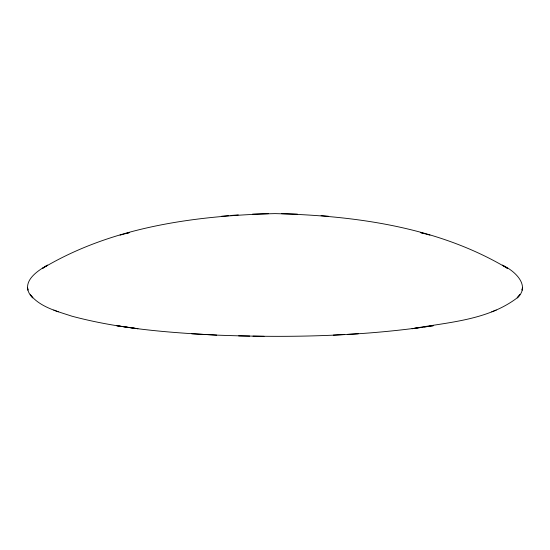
<?xml version="1.0" encoding="UTF-8"?>
<svg xmlns="http://www.w3.org/2000/svg" width="550" height="550" viewBox="0 0 550 550"><rect width="100%" height="100%" fill="white"/><g stroke="black" fill="none" stroke-linecap="round" stroke-linejoin="round"><path stroke-width="0.82" d="M47.575 265.045L42.426 268.414C111.849 226.792 195.367 215.607 275 213.613C354.64 215.6 438.144 226.799 507.574 268.414L502.425 265.045M46.496 265.76C37.379 270.882 22.708 280.864 29.143 293.226C38.899 306.941 56.719 311.121 71.823 316.168C119.027 328.817 168.059 332.613 216.693 335.115C284.914 337.721 353.54 336.634 421.266 327.422M424.408 326.954L433.269 325.703L412.06 328.721C447.48 322.266 487.541 320.471 517.261 297.804C530.86 285.918 514.848 270.964 503.504 265.76M491.748 311.829L496.217 310.062M120.065 235.111L129.202 232.664L126.053 233.496M221.636 216.232L228.931 215.648M230.911 215.476L238.281 214.885M333.307 335.115L344.218 334.524M347.462 334.352L358.208 333.768M268.317 213.675L252.56 214.108M238.679 335.892L249.679 336.077M252.986 336.139L264.034 336.325M297.44 214.108L281.683 213.675M191.792 333.768L216.693 335.115M321.069 215.648L328.364 216.232M423.947 233.496L420.798 232.664L429.935 235.111M53.783 310.062L58.252 311.829M522.5 287.368L522.122 289.981L522.5 287.368M519.832 294.8L517.261 297.804L519.832 294.8M125.593 326.954L116.731 325.703L137.94 328.721L125.593 326.954M32.739 297.804L30.168 294.8L32.739 297.804M27.878 289.981L27.5 287.368L27.878 289.981"/></g></svg>
